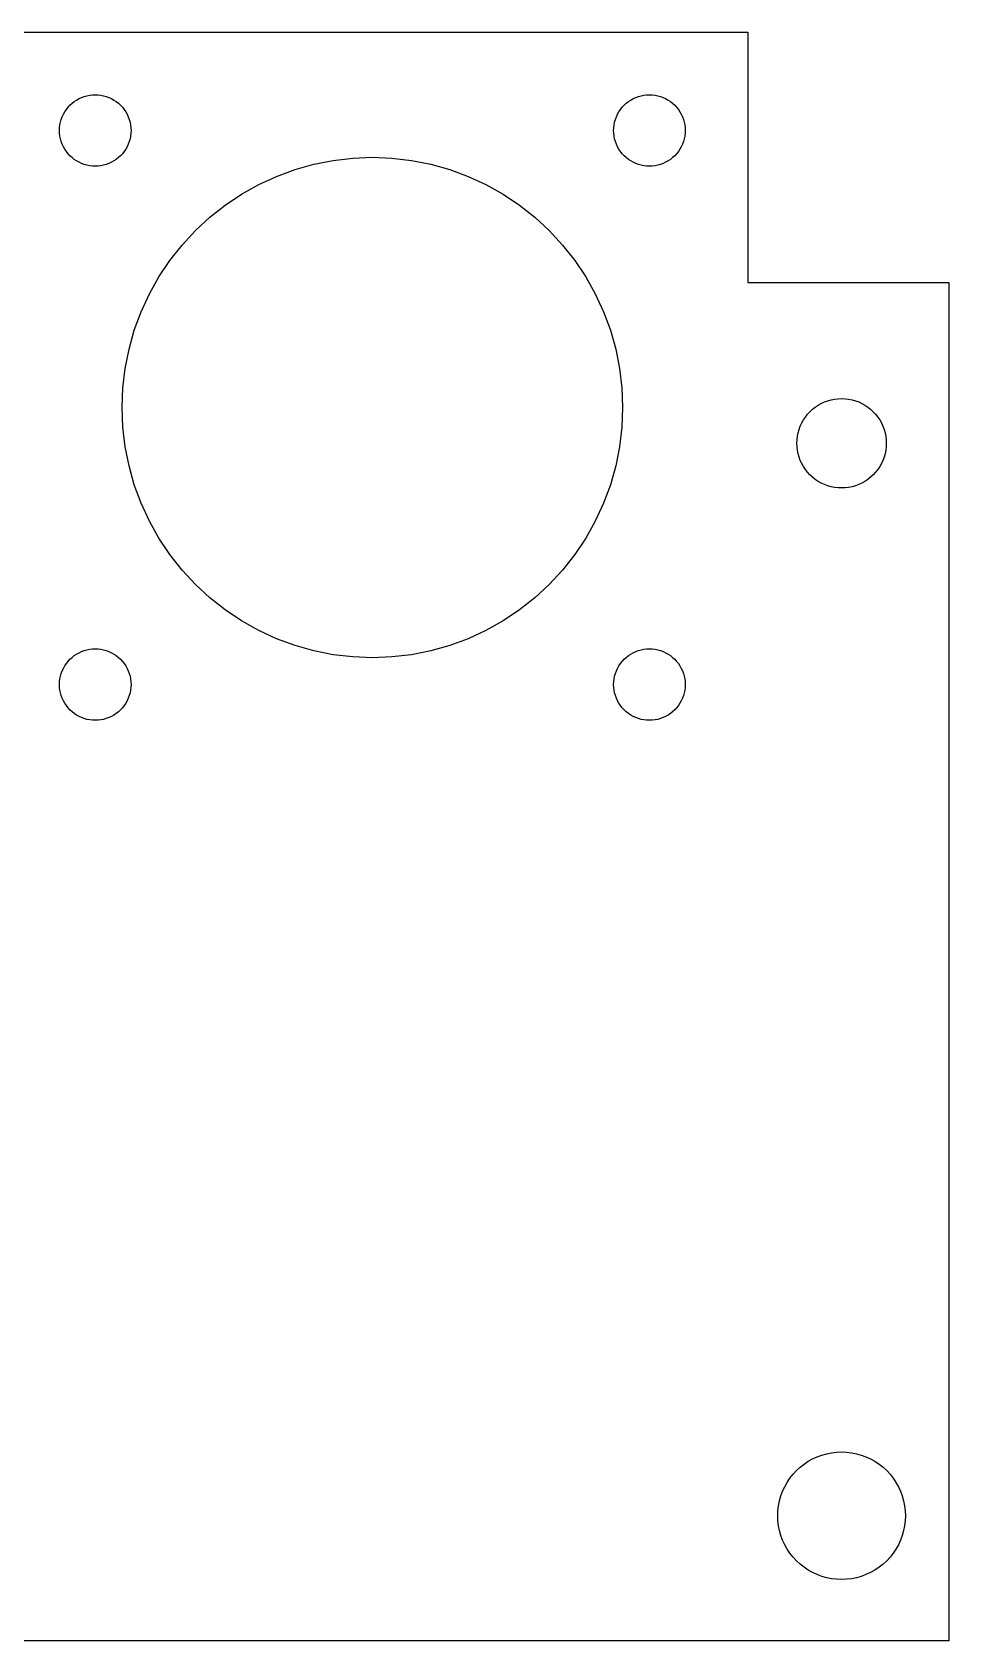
# Model space of a CAD drawing. Extents: x 0 to 115, y -2 to 90.
# Drawn here: x 63.7 to 115, y 0 to 90 of the extents above; entities that cross this region are included whole.
import ezdxf

# ---------------------------------------------------------------- set-up
doc = ezdxf.new("R2010")
doc.units = 0
doc.layers.get('0').update_dxf_attribs({"linetype": 'CONTINUOUS'})

msp = doc.modelspace()

# ---------------------------------------------------------------- linework, layer by layer
at = {"color": 7}
for p, q in [((61.749999, 89.999999), (103.75, 89.999999)), ((103.75, 89.999999), (103.75, 75.999998)), ((66.485002, 86.348003), (66.632003, 86.402001)), ((66.632003, 86.402001), (66.783004, 86.445003)), ((66.783004, 86.445003), (66.937004, 86.475003)), ((66.937004, 86.475003), (67.093002, 86.493997)), ((67.093002, 86.493997), (67.250002, 86.500008)), ((67.250002, 86.500008), (67.407003, 86.493997)), ((67.407003, 86.493997), (67.563004, 86.475003)), ((67.563004, 86.475003), (67.717004, 86.445)), ((67.717004, 86.445), (67.868004, 86.401998)), ((67.868004, 86.401998), (68.015002, 86.348001)), ((97.485, 86.348001), (97.632001, 86.401998)), ((97.632001, 86.401998), (97.783001, 86.445)), ((97.783001, 86.445), (97.937001, 86.475001)), ((97.937001, 86.475001), (98.092999, 86.493994)), ((98.092999, 86.493994), (98.25, 86.500006)), ((98.25, 86.500006), (98.407, 86.493994)), ((98.407, 86.493994), (98.563001, 86.475001)), ((98.563001, 86.475001), (98.717001, 86.444998)), ((98.717001, 86.444998), (98.867999, 86.401995)), ((98.867999, 86.401995), (99.015, 86.347998)), ((65.468003, 85.408003), (65.545002, 85.545002)), ((65.545002, 85.545002), (65.632003, 85.676001)), ((65.632003, 85.676001), (65.729002, 85.799002)), ((65.729002, 85.799002), (65.836001, 85.914002)), ((65.836001, 85.914002), (65.951004, 86.021001)), ((65.951004, 86.021001), (66.074002, 86.118001)), ((66.074002, 86.118001), (66.205004, 86.205001)), ((66.205004, 86.205001), (66.342003, 86.282003)), ((66.342003, 86.282003), (66.485002, 86.348003)), ((68.015002, 86.348001), (68.158002, 86.282)), ((68.158002, 86.282), (68.295004, 86.204999)), ((68.295004, 86.204999), (68.426003, 86.117998)), ((68.426003, 86.117998), (68.549004, 86.020998)), ((68.549004, 86.020998), (68.664003, 85.913999)), ((68.664003, 85.913999), (68.771002, 85.798999)), ((68.771002, 85.798999), (68.868002, 85.675998)), ((68.868002, 85.675998), (68.955003, 85.544999)), ((68.955003, 85.544999), (69.032001, 85.408)), ((96.468001, 85.408), (96.544999, 85.544999)), ((96.544999, 85.544999), (96.632, 85.675998)), ((96.632, 85.675998), (96.729, 85.798999)), ((96.729, 85.798999), (96.835999, 85.913999)), ((96.835999, 85.913999), (96.951001, 86.020998)), ((96.951001, 86.020998), (97.073999, 86.117998)), ((97.073999, 86.117998), (97.204998, 86.204999)), ((97.204998, 86.204999), (97.342, 86.282)), ((97.342, 86.282), (97.485, 86.348001)), ((99.015, 86.347998), (99.157999, 86.281997)), ((99.157999, 86.281997), (99.295001, 86.204996)), ((99.295001, 86.204996), (99.426, 86.117995)), ((99.426, 86.117995), (99.549001, 86.020995)), ((99.549001, 86.020995), (99.664001, 85.913996)), ((99.664001, 85.913996), (99.771, 85.798997)), ((99.771, 85.798997), (99.867999, 85.675996)), ((99.867999, 85.675996), (99.955, 85.544997)), ((99.955, 85.544997), (100.031999, 85.407997)), ((65.249995, 84.500001), (65.256006, 84.657001)), ((65.256006, 84.657001), (65.275, 84.813002)), ((65.275, 84.813002), (65.305003, 84.967003)), ((65.305003, 84.967003), (65.348002, 85.118003)), ((65.348002, 85.118003), (65.402003, 85.265001)), ((65.402003, 85.265001), (65.468003, 85.408003)), ((69.032001, 85.408), (69.098002, 85.264998)), ((69.098002, 85.264998), (69.152002, 85.118)), ((69.152002, 85.118), (69.195002, 84.967)), ((69.195002, 84.967), (69.225002, 84.813)), ((69.225002, 84.813), (69.243996, 84.656998)), ((69.243996, 84.656998), (69.250007, 84.499998)), ((96.24999, 84.499998), (96.256001, 84.656998)), ((96.256001, 84.656998), (96.274997, 84.813)), ((96.274997, 84.813), (96.305, 84.967)), ((96.305, 84.967), (96.348, 85.118)), ((96.348, 85.118), (96.402, 85.264998)), ((96.402, 85.264998), (96.468001, 85.408)), ((100.031999, 85.407997), (100.097999, 85.264995)), ((100.097999, 85.264995), (100.152, 85.117997)), ((100.152, 85.117997), (100.194999, 84.966997)), ((100.194999, 84.966997), (100.224999, 84.812997)), ((100.224999, 84.812997), (100.243993, 84.656996)), ((100.243993, 84.656996), (100.250004, 84.499995)), ((65.256006, 84.343004), (65.249995, 84.500001)), ((65.275, 84.187002), (65.256006, 84.343004)), ((65.305, 84.033002), (65.275, 84.187002)), ((65.348, 83.882002), (65.305, 84.033002)), ((65.402, 83.735001), (65.348, 83.882002)), ((65.468, 83.592002), (65.402, 83.735001)), ((69.097999, 83.734998), (69.031999, 83.591999)), ((69.152, 83.881999), (69.097999, 83.734998)), ((69.194999, 84.032999), (69.152, 83.881999)), ((69.225002, 84.187), (69.194999, 84.032999)), ((69.243996, 84.343001), (69.225002, 84.187)), ((69.250007, 84.499998), (69.243996, 84.343001)), ((96.256001, 84.343001), (96.24999, 84.499998)), ((96.274994, 84.187), (96.256001, 84.343001)), ((96.304995, 84.032999), (96.274994, 84.187)), ((96.347994, 83.881999), (96.304995, 84.032999)), ((96.401994, 83.734998), (96.347994, 83.881999)), ((96.467995, 83.591999), (96.401994, 83.734998)), ((100.097994, 83.734995), (100.031993, 83.591996)), ((100.151994, 83.881996), (100.097994, 83.734995)), ((100.194993, 84.032997), (100.151994, 83.881996)), ((100.224999, 84.186997), (100.194993, 84.032997)), ((100.243993, 84.342998), (100.224999, 84.186997)), ((100.250004, 84.499995), (100.243993, 84.342998)), ((65.544999, 83.455003), (65.468, 83.592002)), ((65.632, 83.324004), (65.544999, 83.455003)), ((65.729, 83.201003), (65.632, 83.324004)), ((65.835998, 83.086003), (65.729, 83.201003)), ((65.951001, 82.979001), (65.835998, 83.086003)), ((66.073999, 82.882001), (65.951001, 82.979001)), ((66.205001, 82.795003), (66.073999, 82.882001)), ((68.426, 82.881998), (68.295001, 82.795001)), ((68.549001, 82.978998), (68.426, 82.881998)), ((68.664001, 83.086), (68.549001, 82.978998)), ((68.771, 83.201), (68.664001, 83.086)), ((68.867999, 83.324001), (68.771, 83.201)), ((68.955, 83.455), (68.867999, 83.324001)), ((69.031999, 83.591999), (68.955, 83.455)), ((79.481999, 82.612998), (80.56, 82.828001)), ((80.56, 82.828001), (81.652, 82.956999)), ((81.652, 82.956999), (82.75, 82.999998)), ((82.75, 82.999998), (83.847999, 82.956999)), ((83.847999, 82.956999), (84.939999, 82.828001)), ((84.939999, 82.828001), (86.018, 82.612998)), ((96.544994, 83.455), (96.467995, 83.591999)), ((96.631994, 83.324001), (96.544994, 83.455)), ((96.728994, 83.201), (96.631994, 83.324001)), ((96.835993, 83.086), (96.728994, 83.201)), ((96.950996, 82.978998), (96.835993, 83.086)), ((97.073994, 82.881998), (96.950996, 82.978998)), ((97.204993, 82.795001), (97.073994, 82.881998)), ((99.425994, 82.881996), (99.294995, 82.794998)), ((99.548995, 82.978995), (99.425994, 82.881996)), ((99.663995, 83.085997), (99.548995, 82.978995)), ((99.770994, 83.200997), (99.663995, 83.085997)), ((99.867994, 83.323998), (99.770994, 83.200997)), ((99.954994, 83.454997), (99.867994, 83.323998)), ((100.031993, 83.591996), (99.954994, 83.454997)), ((66.342, 82.718002), (66.205001, 82.795003)), ((66.485, 82.652001), (66.342, 82.718002)), ((66.632001, 82.598001), (66.485, 82.652001)), ((66.783001, 82.555002), (66.632001, 82.598001)), ((66.937001, 82.524999), (66.783001, 82.555002)), ((67.092999, 82.506005), (66.937001, 82.524999)), ((67.25, 82.499994), (67.092999, 82.506005)), ((67.407, 82.506005), (67.25, 82.499994)), ((67.563001, 82.524999), (67.407, 82.506005)), ((67.717001, 82.554999), (67.563001, 82.524999)), ((67.868001, 82.597998), (67.717001, 82.554999)), ((68.015, 82.651999), (67.868001, 82.597998)), ((68.157999, 82.717999), (68.015, 82.651999)), ((68.295001, 82.795001), (68.157999, 82.717999)), ((76.394, 81.474), (77.391999, 81.934)), ((77.391999, 81.934), (78.423999, 82.315)), ((78.423999, 82.315), (79.481999, 82.612998)), ((86.018, 82.612998), (87.076001, 82.315)), ((87.076001, 82.315), (88.108, 81.934)), ((88.108, 81.934), (89.106, 81.474)), ((97.341995, 82.717999), (97.204993, 82.795001)), ((97.484994, 82.651999), (97.341995, 82.717999)), ((97.631995, 82.597998), (97.484994, 82.651999)), ((97.782995, 82.554999), (97.631995, 82.597998)), ((97.936995, 82.524996), (97.782995, 82.554999)), ((98.092994, 82.506002), (97.936995, 82.524996)), ((98.249994, 82.499991), (98.092994, 82.506002)), ((98.406994, 82.506002), (98.249994, 82.499991)), ((98.562995, 82.524996), (98.406994, 82.506002)), ((98.716996, 82.554996), (98.562995, 82.524996)), ((98.867993, 82.597995), (98.716996, 82.554996)), ((99.014994, 82.651996), (98.867993, 82.597995)), ((99.157993, 82.717996), (99.014994, 82.651996)), ((99.294995, 82.794998), (99.157993, 82.717996)), ((75.435, 80.936999), (76.394, 81.474)), ((89.106, 81.474), (90.064999, 80.936999)), ((73.657999, 79.645999), (74.521001, 80.325999)), ((74.521001, 80.325999), (75.435, 80.936999)), ((90.064999, 80.936999), (90.978998, 80.325999)), ((90.978998, 80.325999), (91.842, 79.645999)), ((72.850999, 78.898999), (73.657999, 79.645999)), ((91.842, 79.645999), (92.649, 78.898999)), ((72.103999, 78.091999), (72.850999, 78.898999)), ((92.649, 78.898999), (93.396, 78.091999)), ((71.423998, 77.229), (72.103999, 78.091999)), ((93.396, 78.091999), (94.076001, 77.229)), ((70.812999, 76.315001), (71.423998, 77.229)), ((94.076001, 77.229), (94.687001, 76.315001)), ((70.276, 75.355998), (70.812999, 76.315001)), ((94.687001, 76.315001), (95.223999, 75.355998)), ((103.75, 75.999998), (115.000001, 75.999998)), ((115.000001, 75.999998), (115.000001, 0.000001)), ((69.816001, 74.357998), (70.276, 75.355998)), ((95.223999, 75.355998), (95.684001, 74.357998)), ((69.435001, 73.325999), (69.816001, 74.357998)), ((95.684001, 74.357998), (96.064999, 73.325999)), ((69.136999, 72.267999), (69.435001, 73.325999)), ((96.064999, 73.325999), (96.363, 72.267999)), ((68.922, 71.19), (69.136999, 72.267999)), ((96.363, 72.267999), (96.577999, 71.19)), ((68.792999, 70.097998), (68.922, 71.19)), ((96.577999, 71.19), (96.707, 70.097998)), ((68.749999, 68.999998), (68.792999, 70.097998)), ((96.707, 70.097998), (96.75, 68.999998)), ((107.865, 69.227997), (108.043001, 69.309997)), ((108.043001, 69.309997), (108.227001, 69.377995)), ((108.227001, 69.377995), (108.416, 69.430997)), ((108.416, 69.430997), (108.609, 69.468995)), ((108.609, 69.468995), (108.803999, 69.491996)), ((108.803999, 69.491996), (108.999999, 69.500011)), ((108.999999, 69.500011), (109.196, 69.491996)), ((109.196, 69.491996), (109.391001, 69.468995)), ((109.391001, 69.468995), (109.583999, 69.430997)), ((109.583999, 69.430997), (109.773, 69.377995)), ((109.773, 69.377995), (109.957001, 69.309997)), ((109.957001, 69.309997), (110.135001, 69.227997)), ((68.792999, 67.901999), (68.749999, 68.999998)), ((96.75, 68.999998), (96.707, 67.901999)), ((106.868, 68.305997), (106.976999, 68.468997)), ((106.976999, 68.468997), (107.099001, 68.623996)), ((107.099001, 68.623996), (107.232001, 68.767997)), ((107.232001, 68.767997), (107.376, 68.900997)), ((107.376, 68.900997), (107.530999, 69.022996)), ((107.530999, 69.022996), (107.693999, 69.131996)), ((107.693999, 69.131996), (107.865, 69.227997)), ((110.135001, 69.227997), (110.306, 69.131996)), ((110.306, 69.131996), (110.469, 69.022996)), ((110.469, 69.022996), (110.623999, 68.900997)), ((110.623999, 68.900997), (110.768, 68.767997)), ((110.768, 68.767997), (110.901, 68.623996)), ((110.901, 68.623996), (111.022999, 68.468997)), ((111.022999, 68.468997), (111.131999, 68.305997)), ((68.922, 66.809999), (68.792999, 67.901999)), ((96.707, 67.901999), (96.577999, 66.809999)), ((106.531001, 67.390996), (106.568999, 67.583996)), ((106.568999, 67.583996), (106.622001, 67.772998)), ((106.622001, 67.772998), (106.689999, 67.956995)), ((106.689999, 67.956995), (106.771999, 68.134996)), ((106.771999, 68.134996), (106.868, 68.305997)), ((111.131999, 68.305997), (111.228, 68.134996)), ((111.228, 68.134996), (111.309999, 67.956995)), ((111.309999, 67.956995), (111.378001, 67.772998)), ((111.378001, 67.772998), (111.430999, 67.583996)), ((111.430999, 67.583996), (111.469001, 67.390996)), ((69.136999, 65.732), (68.922, 66.809999)), ((96.577999, 66.809999), (96.363, 65.732)), ((106.500013, 66.999997), (106.508, 67.195997)), ((106.508, 66.803996), (106.500013, 66.999997)), ((106.508, 67.195997), (106.531001, 67.390996)), ((106.531001, 66.608997), (106.508, 66.803996)), ((106.568999, 66.415997), (106.531001, 66.608997)), ((111.469001, 66.608997), (111.431002, 66.415997)), ((111.469001, 67.390996), (111.492002, 67.195997)), ((111.492002, 66.803996), (111.469001, 66.608997)), ((111.492002, 67.195997), (111.499989, 66.999997)), ((111.499989, 66.999997), (111.492002, 66.803996)), ((69.435001, 64.674), (69.136999, 65.732)), ((96.363, 65.732), (96.064999, 64.674)), ((106.622001, 66.226996), (106.568999, 66.415997)), ((106.689999, 66.042995), (106.622001, 66.226996)), ((106.771999, 65.864998), (106.689999, 66.042995)), ((106.868, 65.693996), (106.771999, 65.864998)), ((111.228003, 65.864998), (111.132002, 65.693996)), ((111.310002, 66.042995), (111.228003, 65.864998)), ((111.378004, 66.226996), (111.310002, 66.042995)), ((111.431002, 66.415997), (111.378004, 66.226996)), ((106.976999, 65.530996), (106.868, 65.693996)), ((107.099001, 65.375997), (106.976999, 65.530996)), ((107.232001, 65.231996), (107.099001, 65.375997)), ((107.376, 65.098996), (107.232001, 65.231996)), ((107.530999, 64.976997), (107.376, 65.098996)), ((107.693999, 64.867997), (107.530999, 64.976997)), ((107.865, 64.771996), (107.693999, 64.867997)), ((110.306002, 64.867997), (110.135004, 64.771996)), ((110.469003, 64.976997), (110.306002, 64.867997)), ((110.624002, 65.098996), (110.469003, 64.976997)), ((110.768003, 65.231996), (110.624002, 65.098996)), ((110.901003, 65.375997), (110.768003, 65.231996)), ((111.023002, 65.530996), (110.901003, 65.375997)), ((111.132002, 65.693996), (111.023002, 65.530996)), ((69.816001, 63.642001), (69.435001, 64.674)), ((96.064999, 64.674), (95.684001, 63.642001)), ((108.043001, 64.689996), (107.865, 64.771996)), ((108.227001, 64.621998), (108.043001, 64.689996)), ((108.416, 64.568996), (108.227001, 64.621998)), ((108.609, 64.530995), (108.416, 64.568996)), ((108.803999, 64.507994), (108.609, 64.530995)), ((109.000002, 64.500007), (108.803999, 64.507994)), ((109.196003, 64.507994), (109.000002, 64.500007)), ((109.391004, 64.530995), (109.196003, 64.507994)), ((109.584002, 64.568996), (109.391004, 64.530995)), ((109.773003, 64.621998), (109.584002, 64.568996)), ((109.957004, 64.689996), (109.773003, 64.621998)), ((110.135004, 64.771996), (109.957004, 64.689996)), ((70.276, 62.643998), (69.816001, 63.642001)), ((95.684001, 63.642001), (95.223999, 62.643998)), ((70.812999, 61.684999), (70.276, 62.643998)), ((95.223999, 62.643998), (94.687001, 61.684999)), ((71.423998, 60.770999), (70.812999, 61.684999)), ((94.687001, 61.684999), (94.076001, 60.770999)), ((72.103999, 59.908), (71.423998, 60.770999)), ((94.076001, 60.770999), (93.396, 59.908)), ((72.850999, 59.101), (72.103999, 59.908)), ((93.396, 59.908), (92.649, 59.101)), ((73.657999, 58.354), (72.850999, 59.101)), ((92.649, 59.101), (91.842, 58.354)), ((74.521001, 57.674), (73.657999, 58.354)), ((75.435, 57.063), (74.521001, 57.674)), ((90.978998, 57.674), (90.064999, 57.063)), ((91.842, 58.354), (90.978998, 57.674)), ((76.394, 56.525999), (75.435, 57.063)), ((90.064999, 57.063), (89.106, 56.525999)), ((77.391999, 56.065999), (76.394, 56.525999)), ((78.423999, 55.684999), (77.391999, 56.065999)), ((88.108, 56.065999), (87.076001, 55.684999)), ((89.106, 56.525999), (88.108, 56.065999)), ((65.729002, 54.798999), (65.836001, 54.913999)), ((65.836001, 54.913999), (65.951004, 55.020998)), ((65.951004, 55.020998), (66.074002, 55.118001)), ((66.074002, 55.118001), (66.205004, 55.204999)), ((66.205004, 55.204999), (66.342003, 55.282)), ((66.342003, 55.282), (66.485002, 55.348001)), ((66.485002, 55.348001), (66.632003, 55.401998)), ((66.632003, 55.401998), (66.783004, 55.445)), ((66.783004, 55.445), (66.937004, 55.475001)), ((66.937004, 55.475001), (67.093002, 55.493994)), ((67.093002, 55.493994), (67.250002, 55.500005)), ((67.250002, 55.500005), (67.407003, 55.493994)), ((67.407003, 55.493994), (67.563004, 55.475001)), ((67.563004, 55.475001), (67.717004, 55.444997)), ((67.717004, 55.444997), (67.868004, 55.401995)), ((67.868004, 55.401995), (68.015002, 55.347998)), ((68.015002, 55.347998), (68.158002, 55.281997)), ((68.158002, 55.281997), (68.295004, 55.204996)), ((68.295004, 55.204996), (68.426003, 55.117998)), ((68.426003, 55.117998), (68.549004, 55.020995)), ((68.549004, 55.020995), (68.664003, 54.913996)), ((68.664003, 54.913996), (68.771002, 54.798996)), ((79.481999, 55.387001), (78.423999, 55.684999)), ((80.56, 55.171998), (79.481999, 55.387001)), ((81.652, 55.043), (80.56, 55.171998)), ((82.75, 54.999998), (81.652, 55.043)), ((83.847999, 55.043), (82.75, 54.999998)), ((84.939999, 55.171998), (83.847999, 55.043)), ((86.018, 55.387001), (84.939999, 55.171998)), ((87.076001, 55.684999), (86.018, 55.387001)), ((96.729, 54.798999), (96.835999, 54.913999)), ((96.835999, 54.913999), (96.951001, 55.020998)), ((96.951001, 55.020998), (97.073999, 55.118001)), ((97.073999, 55.118001), (97.204998, 55.204999)), ((97.204998, 55.204999), (97.342, 55.282)), ((97.342, 55.282), (97.485, 55.348001)), ((97.485, 55.348001), (97.632001, 55.401998)), ((97.632001, 55.401998), (97.783001, 55.445)), ((97.783001, 55.445), (97.937001, 55.475001)), ((97.937001, 55.475001), (98.092999, 55.493994)), ((98.092999, 55.493994), (98.25, 55.500005)), ((98.25, 55.500005), (98.407, 55.493994)), ((98.407, 55.493994), (98.563001, 55.475001)), ((98.563001, 55.475001), (98.717001, 55.444997)), ((98.717001, 55.444997), (98.867999, 55.401995)), ((98.867999, 55.401995), (99.015, 55.347998)), ((99.015, 55.347998), (99.157999, 55.281997)), ((99.157999, 55.281997), (99.295001, 55.204996)), ((99.295001, 55.204996), (99.426, 55.117998)), ((99.426, 55.117998), (99.549001, 55.020995)), ((99.549001, 55.020995), (99.664001, 54.913996)), ((99.664001, 54.913996), (99.771, 54.798996)), ((65.305003, 53.967), (65.348002, 54.118)), ((65.348002, 54.118), (65.402003, 54.264998)), ((65.402003, 54.264998), (65.468003, 54.408)), ((65.468003, 54.408), (65.545002, 54.544999)), ((65.545002, 54.544999), (65.632003, 54.675998)), ((65.632003, 54.675998), (65.729002, 54.798999)), ((68.771002, 54.798996), (68.868002, 54.675996)), ((68.868002, 54.675996), (68.955003, 54.544996)), ((68.955003, 54.544996), (69.032001, 54.407997)), ((69.032001, 54.407997), (69.098002, 54.264995)), ((69.098002, 54.264995), (69.152002, 54.117997)), ((69.152002, 54.117997), (69.195002, 53.966997)), ((96.305, 53.967), (96.348, 54.118)), ((96.348, 54.118), (96.402, 54.264998)), ((96.402, 54.264998), (96.468001, 54.408)), ((96.468001, 54.408), (96.544999, 54.544999)), ((96.544999, 54.544999), (96.632, 54.675998)), ((96.632, 54.675998), (96.729, 54.798999)), ((99.771, 54.798996), (99.867999, 54.675996)), ((99.867999, 54.675996), (99.955, 54.544996)), ((99.955, 54.544996), (100.031999, 54.407997)), ((100.031999, 54.407997), (100.097999, 54.264995)), ((100.097999, 54.264995), (100.152, 54.117997)), ((100.152, 54.117997), (100.194999, 53.966997)), ((65.249995, 53.499998), (65.256006, 53.656998)), ((65.256006, 53.342998), (65.249995, 53.499998)), ((65.256006, 53.656998), (65.275, 53.813)), ((65.275, 53.187), (65.256006, 53.342998)), ((65.275, 53.813), (65.305003, 53.967)), ((65.305, 53.032999), (65.275, 53.187)), ((69.225002, 53.186997), (69.194999, 53.032997)), ((69.195002, 53.966997), (69.225002, 53.812997)), ((69.225002, 53.812997), (69.243996, 53.656996)), ((69.243996, 53.342995), (69.225002, 53.186997)), ((69.243996, 53.656996), (69.250007, 53.499995)), ((69.250007, 53.499995), (69.243996, 53.342995)), ((96.24999, 53.499998), (96.256001, 53.656998)), ((96.256001, 53.342998), (96.24999, 53.499998)), ((96.256001, 53.656998), (96.274997, 53.813)), ((96.274994, 53.187), (96.256001, 53.342998)), ((96.304995, 53.032999), (96.274994, 53.187)), ((96.274997, 53.813), (96.305, 53.967)), ((100.224999, 53.186997), (100.194993, 53.032997)), ((100.194999, 53.966997), (100.224999, 53.812997)), ((100.224999, 53.812997), (100.243993, 53.656996)), ((100.243993, 53.342995), (100.224999, 53.186997)), ((100.243993, 53.656996), (100.250004, 53.499995)), ((100.250004, 53.499995), (100.243993, 53.342995)), ((65.348, 52.881999), (65.305, 53.032999)), ((65.402, 52.734998), (65.348, 52.881999)), ((65.468, 52.591999), (65.402, 52.734998)), ((65.544999, 52.455), (65.468, 52.591999)), ((65.632, 52.323998), (65.544999, 52.455)), ((65.729, 52.201), (65.632, 52.323998)), ((65.835998, 52.086), (65.729, 52.201)), ((68.771, 52.200997), (68.664001, 52.085997)), ((68.867999, 52.323995), (68.771, 52.200997)), ((68.955, 52.454997), (68.867999, 52.323995)), ((69.031999, 52.591996), (68.955, 52.454997)), ((69.097999, 52.734995), (69.031999, 52.591996)), ((69.152, 52.881996), (69.097999, 52.734995)), ((69.194999, 53.032997), (69.152, 52.881996)), ((96.347994, 52.881999), (96.304995, 53.032999)), ((96.401994, 52.734998), (96.347994, 52.881999)), ((96.467995, 52.591999), (96.401994, 52.734998)), ((96.544994, 52.455), (96.467995, 52.591999)), ((96.631994, 52.323998), (96.544994, 52.455)), ((96.728994, 52.201), (96.631994, 52.323998)), ((96.835993, 52.086), (96.728994, 52.201)), ((99.770994, 52.200997), (99.663995, 52.085997)), ((99.867994, 52.323995), (99.770994, 52.200997)), ((99.954994, 52.454997), (99.867994, 52.323995)), ((100.031993, 52.591996), (99.954994, 52.454997)), ((100.097994, 52.734995), (100.031993, 52.591996)), ((100.151994, 52.881996), (100.097994, 52.734995)), ((100.194993, 53.032997), (100.151994, 52.881996)), ((65.951001, 51.978998), (65.835998, 52.086)), ((66.073999, 51.881998), (65.951001, 51.978998)), ((66.205001, 51.795001), (66.073999, 51.881998)), ((66.342, 51.717999), (66.205001, 51.795001)), ((66.485, 51.651999), (66.342, 51.717999)), ((66.632001, 51.597998), (66.485, 51.651999)), ((66.783001, 51.554999), (66.632001, 51.597998)), ((66.937001, 51.524996), (66.783001, 51.554999)), ((67.092999, 51.506002), (66.937001, 51.524996)), ((67.25, 51.499991), (67.092999, 51.506002)), ((67.407, 51.506002), (67.25, 51.499991)), ((67.563001, 51.524996), (67.407, 51.506002)), ((67.717001, 51.554996), (67.563001, 51.524996)), ((67.868001, 51.597995), (67.717001, 51.554996)), ((68.015, 51.651996), (67.868001, 51.597995)), ((68.157999, 51.717996), (68.015, 51.651996)), ((68.295001, 51.794998), (68.157999, 51.717996)), ((68.426, 51.881996), (68.295001, 51.794998)), ((68.549001, 51.978995), (68.426, 51.881996)), ((68.664001, 52.085997), (68.549001, 51.978995)), ((96.950996, 51.978998), (96.835993, 52.086)), ((97.073994, 51.881998), (96.950996, 51.978998)), ((97.204993, 51.795001), (97.073994, 51.881998)), ((97.341995, 51.717999), (97.204993, 51.795001)), ((97.484994, 51.651999), (97.341995, 51.717999)), ((97.631995, 51.597998), (97.484994, 51.651999)), ((97.782995, 51.554999), (97.631995, 51.597998)), ((97.936995, 51.524996), (97.782995, 51.554999)), ((98.092994, 51.506002), (97.936995, 51.524996)), ((98.249994, 51.499991), (98.092994, 51.506002)), ((98.406994, 51.506002), (98.249994, 51.499991)), ((98.562995, 51.524996), (98.406994, 51.506002)), ((98.716996, 51.554996), (98.562995, 51.524996)), ((98.867993, 51.597995), (98.716996, 51.554996)), ((99.014994, 51.651996), (98.867993, 51.597995)), ((99.157993, 51.717996), (99.014994, 51.651996)), ((99.294995, 51.794998), (99.157993, 51.717996)), ((99.425994, 51.881996), (99.294995, 51.794998)), ((99.548995, 51.978995), (99.425994, 51.881996)), ((99.663995, 52.085997), (99.548995, 51.978995)), ((106.901999, 9.887995), (107.135001, 10.044007)), ((107.135001, 10.044007), (107.379, 10.180998)), ((107.379, 10.180998), (107.633999, 10.298007)), ((107.633999, 10.298007), (107.896999, 10.395007)), ((107.896999, 10.395007), (108.167001, 10.47101)), ((108.167001, 10.47101), (108.442001, 10.525986)), ((108.442001, 10.525986), (108.720001, 10.559006)), ((108.720001, 10.559006), (108.999999, 10.570013)), ((108.999999, 10.570013), (109.28, 10.559006)), ((109.28, 10.559006), (109.558001, 10.525986)), ((109.558001, 10.525986), (109.833001, 10.47101)), ((109.833001, 10.47101), (110.103, 10.395007)), ((110.103, 10.395007), (110.366, 10.298007)), ((110.366, 10.298007), (110.620999, 10.180998)), ((110.620999, 10.180998), (110.865, 10.044007)), ((110.865, 10.044007), (111.098, 9.887995)), ((105.956001, 8.864996), (106.112, 9.097998)), ((106.112, 9.097998), (106.284999, 9.319007)), ((106.284999, 9.319007), (106.476001, 9.524013)), ((106.476001, 9.524013), (106.680999, 9.714993)), ((106.680999, 9.714993), (106.901999, 9.887995)), ((111.098, 9.887995), (111.319, 9.714993)), ((111.319, 9.714993), (111.524, 9.524013)), ((111.524, 9.524013), (111.715, 9.319007)), ((111.715, 9.319007), (111.887999, 9.097998)), ((111.887999, 9.097998), (112.044, 8.864996)), ((105.528999, 7.832994), (105.604999, 8.102996)), ((105.604999, 8.102996), (105.702001, 8.365999)), ((105.702001, 8.365999), (105.818999, 8.620986)), ((105.818999, 8.620986), (105.956001, 8.864996)), ((112.044, 8.864996), (112.180999, 8.620986)), ((112.180999, 8.620986), (112.298, 8.365999)), ((112.298, 8.365999), (112.395, 8.102996)), ((112.395, 8.102996), (112.471, 7.832994)), ((105.429995, 6.999987), (105.441002, 7.280008)), ((105.441002, 7.280008), (105.474, 7.557996)), ((105.474, 7.557996), (105.528999, 7.832994)), ((112.471, 7.832994), (112.525999, 7.557996)), ((112.525999, 7.557996), (112.558999, 7.280008)), ((112.558999, 7.280008), (112.570006, 6.999987)), ((105.441002, 6.719994), (105.429995, 6.999987)), ((105.474002, 6.442005), (105.441002, 6.719994)), ((105.529002, 6.167008), (105.474002, 6.442005)), ((112.526002, 6.442005), (112.471002, 6.167008)), ((112.558999, 6.719994), (112.526002, 6.442005)), ((112.570006, 6.999987), (112.558999, 6.719994)), ((105.605001, 5.897006), (105.529002, 6.167008)), ((105.702004, 5.634003), (105.605001, 5.897006)), ((105.819002, 5.378987), (105.702004, 5.634003)), ((112.298003, 5.634003), (112.181002, 5.378987)), ((112.395003, 5.897006), (112.298003, 5.634003)), ((112.471002, 6.167008), (112.395003, 5.897006)), ((105.956004, 5.135006), (105.819002, 5.378987)), ((106.112002, 4.902003), (105.956004, 5.135006)), ((106.285002, 4.680995), (106.112002, 4.902003)), ((106.476004, 4.475989), (106.285002, 4.680995)), ((111.715002, 4.680995), (111.524003, 4.475989)), ((111.888002, 4.902003), (111.715002, 4.680995)), ((112.044003, 5.135006), (111.888002, 4.902003)), ((112.181002, 5.378987), (112.044003, 5.135006)), ((106.681002, 4.285009), (106.476004, 4.475989)), ((106.902002, 4.112007), (106.681002, 4.285009)), ((107.135004, 3.955994), (106.902002, 4.112007)), ((107.379002, 3.819004), (107.135004, 3.955994)), ((107.634001, 3.701994), (107.379002, 3.819004)), ((107.897001, 3.604994), (107.634001, 3.701994)), ((108.167003, 3.528992), (107.897001, 3.604994)), ((110.103003, 3.604994), (109.833004, 3.528992)), ((110.366003, 3.701994), (110.103003, 3.604994)), ((110.621002, 3.819004), (110.366003, 3.701994)), ((110.865003, 3.955994), (110.621002, 3.819004)), ((111.098003, 4.112007), (110.865003, 3.955994)), ((111.319002, 4.285009), (111.098003, 4.112007)), ((111.524003, 4.475989), (111.319002, 4.285009)), ((108.442004, 3.473987), (108.167003, 3.528992)), ((108.720004, 3.440995), (108.442004, 3.473987)), ((109.000002, 3.429988), (108.720004, 3.440995)), ((109.280003, 3.440995), (109.000002, 3.429988)), ((109.558003, 3.473987), (109.280003, 3.440995)), ((109.833004, 3.528992), (109.558003, 3.473987)), ((115.000001, 0.000001), (0, 0.000001))]:
    msp.add_line(p, q, dxfattribs=at)

doc.saveas('drawing.dxf')
